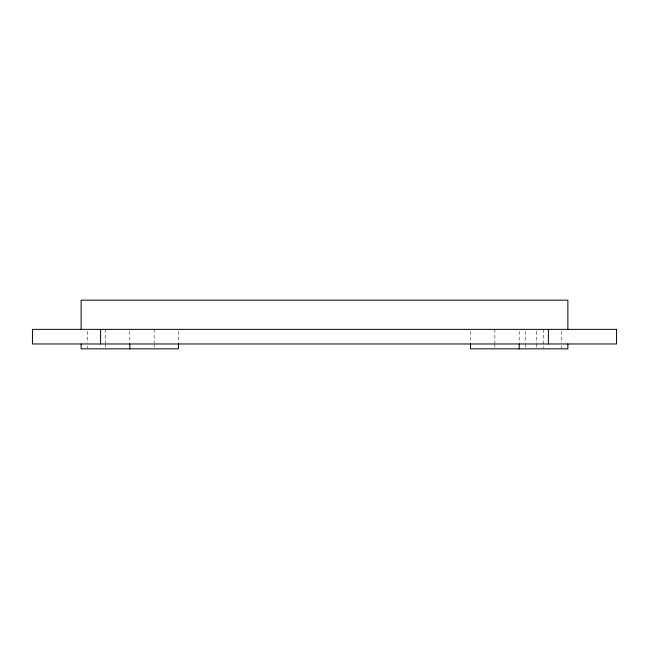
<?xml version="1.0" encoding="UTF-8"?>
<svg xmlns="http://www.w3.org/2000/svg" width="649" height="649" viewBox="0 0 649 649"><rect width="100%" height="100%" fill="white"/><g stroke="black" fill="none" stroke-linecap="round" stroke-linejoin="round"><path stroke-width="0.49" stroke-dasharray="3.25 2.43" d="M561.353 331.315L561.353 342.997M561.353 345.917L561.353 347.864M543.538 329.368L543.538 347.864M536.407 331.315L536.407 342.997M536.407 343.97L536.407 347.864M525.495 331.315L525.495 342.997M525.495 343.97L525.495 347.864M519.2 331.315L519.2 342.997M494.863 329.368L494.863 342.997M494.863 343.97L494.863 347.864M470.525 331.315L470.525 342.997M178.475 331.315L178.475 342.997M154.138 329.368L154.138 342.997M154.138 343.97L154.138 347.864M129.8 331.315L129.8 342.997M105.463 329.368L105.463 342.997M105.463 343.97L105.463 347.864M87.647 331.315L87.647 342.997M87.647 345.917L87.647 347.864"/><path stroke-width="0.97" d="M567.875 329.368L567.875 300.163L81.125 300.163L81.125 329.368M567.875 343.97L567.875 348.838L470.525 348.838L470.525 343.97M548.405 329.368L548.405 343.97M519.2 343.97L519.2 348.838M178.475 343.97L178.475 348.838L81.125 348.838L81.125 343.97M129.8 343.97L129.8 348.838M100.595 329.368L100.595 343.97M616.55 329.368L32.45 329.368L32.45 343.97L616.55 343.97L616.55 329.368"/></g></svg>
